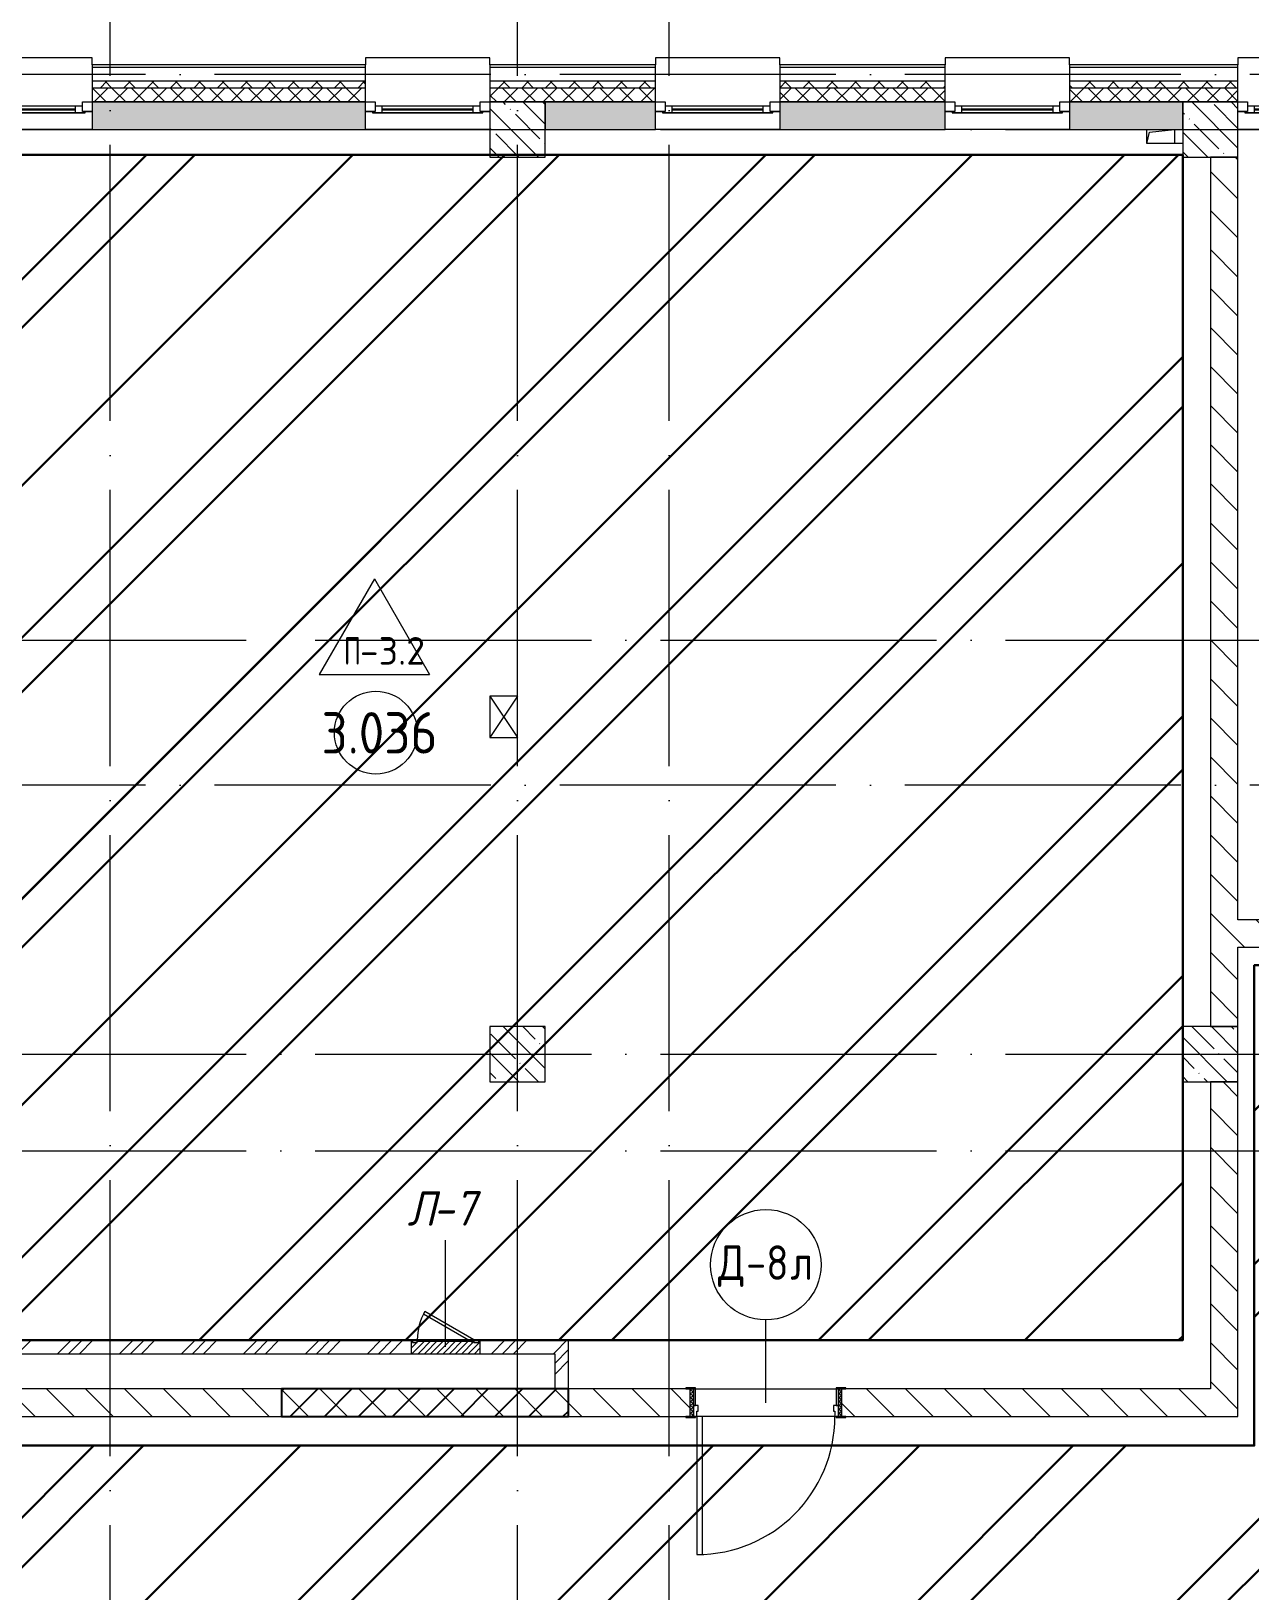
# Model space of a CAD drawing. Header units: millimetres. Extents: x -68946 to 690821, y -552984 to 293768.
# Drawn here: x 148681 to 157509, y -210768 to -199468 of the extents above; entities that cross this region are included whole.
import ezdxf

# ---------------------------------------------------------------- set-up
doc = ezdxf.new("R2010")
doc.units = ezdxf.units.MM
doc.linetypes.add('ADSK_Линия сетки', pattern=[2500, 2000, -250, 0, -250])
for name, color, linetype, lineweight in [('0) блоки', 250, 'Continuous', 25), ('1.2) Стяжка 6 вып.', 30, 'Continuous', 30), ('1.3) Звуко-изол           6 вып.', 90, 'Continuous', 30), ('1.4) Стяжка 6 вып.', 30, 'Continuous', 30), ('A-AREA-____-IDEN', 250, 'Continuous', 9), ('A-DETL-GENF-OTLN', 250, 'Continuous', 5), ('A-DOOR-____-IDEN', 250, 'Continuous', 9), ('A-DOOR-____-MCUT', 250, 'Continuous', 5), ('A-DOOR-____-OTLN', 250, 'Continuous', 5), ('A-DOOR-FRAM-MCUT', 250, 'Continuous', 5), ('A-DOOR-FRAM-OTLN', 250, 'Continuous', 5), ('A-FLOR-____-IDEN', 250, 'Continuous', 9), ('A-FLOR-____-OTLN', 250, 'Continuous', 9), ('A-GENM-____-MCUT', 250, 'Continuous', 25), ('A-GENM-____-OTLN', 250, 'Continuous', 9), ('A-GLAZ-____-MCUT', 250, 'Continuous', 9), ('A-GLAZ-____-OTLN', 250, 'Continuous', 5), ('A-WALL-____-MCUT', 250, 'Continuous', 13), ('A-WALL-____-PATT', 250, 'Continuous', 13), ('A-WALL-FNSH-MCUT', 250, 'Continuous', 13), ('I-WALL-____-OTLN', 250, 'Continuous', 9), ('S-COLS-____-MCUT', 250, 'Continuous', 25), ('S-COLS-____-OTLN', 250, 'Continuous', 9), ('S-GRID-____-OTLN', 250, 'Continuous', 9)]:
    doc.layers.add(name, color=color, linetype=linetype, lineweight=lineweight)
doc.styles.add('GOST Common_1', font='', dxfattribs={"width": 0.9, "height": 250})
doc.styles.add('ISOCPEUR_1', font='isocpeur.ttf', dxfattribs={"width": 0.9, "height": 250})
doc.styles.add('ISOCPEUR_2', font='isocpeur.ttf', dxfattribs={"height": 160})
doc.styles.add('ISOCPEUR_I', font='isocpeui.ttf', dxfattribs={"width": 0.9, "height": 12.5})
doc.styles.get('GOST Common_1').set_extended_font_data('GOST Common')
pattern_1 = [(135, (28052.9, -258555.93), (-141.42136, -141.42136), [])]
pattern_2 = [(45, (28052.9, -258555.93), (-224.5064, 224.5064), []), (45, (28132.28, -258555.93), (0, 449.0128), []), (45, (27973.53, -258555.93), (0, 449.0128), [])]
pattern_3 = [(135, (28052.9, -258555.93), (-142.5612, -142.5612), []), (135, (28195.47, -258555.93), (-142.5612, -142.5612), [252.016, -50.403, 3.353, -47.05])]

# ---------------------------------------------------------------- blocks, each defined once
blk = doc.blocks.new('Дверь_СКБ_1Ст_Внутренняя - Д-8л_1100x2100h_Комната инструктора-41874344-АР1_Маркировочный план 3 этажа секция 2_3')
at = {"layer": 'A-DOOR-____-OTLN'}
h = blk.add_hatch(dxfattribs=at)
h.set_pattern_fill('FP_9', color=256, style=0, pattern_type=2)
h.set_pattern_definition([(135, (1751.41, 164.685), (-14.14214, -14.14214), []), (225, (1751.41, 164.685), (14.14214, -14.14214), [])])
h.paths.add_polyline_path([(562.5, 100), (537.5, 100), (537.5, -100), (562.5, -100)])
at = {"layer": 'A-DOOR-FRAM-OTLN'}
h = blk.add_hatch(dxfattribs=at)
h.set_pattern_fill('FP_10', color=256, style=0, pattern_type=2)
h.set_pattern_definition([(45, (-371.384, 164.685), (-14.1421, 14.1421), []), (135, (-371.384, 164.685), (-14.1421, -14.1421), [])])
h.paths.add_polyline_path([(-537.5, 100), (-537.5, -100), (-512.5, -100), (-512.5, 100)])
at = {"layer": 'A-DOOR-____-MCUT'}
for p, q in [((512.5, 1100), (472.5, 1100)), ((472.5, 1100), (472.5, 100)), ((512.5, 100), (512.5, 1100)), ((472.5, 100), (512.5, 100))]:
    blk.add_line(p, q, dxfattribs=at)
at = {"layer": 'A-DOOR-____-OTLN'}
blk.add_arc((512.5, 100), 1000, 90, 180, dxfattribs=at)
at = {"layer": 'A-DOOR-FRAM-MCUT'}
for p, q in [((-497.5, 108), (-567.5, 108)), ((-567.5, 108), (-567.5, 100)), ((-567.5, 100), (-497.5, 100)), ((-512.5, 100), (-537.5, 100)), ((-537.5, 100), (-537.5, -100)), ((-487.5, 100), (-512.5, 100)), ((-512.5, 100), (-512.5, 20)), ((-512.5, -100), (-512.5, 100)), ((-497.5, 100), (-512.5, 100)), ((-512.5, 100), (-512.5, 99)), ((-512.5, 99), (-497.5, 99)), ((-512.5, 20), (-477.5, 20)), ((-497.5, 20), (-512.5, 20)), ((-512.5, 20), (-512.5, -100)), ((-497.5, 100), (-497.5, 108)), ((-497.5, 99), (-497.5, 100)), ((-497.5, -100), (-497.5, 20)), ((-487.5, 60), (-487.5, 100)), ((-477.5, 60), (-487.5, 60)), ((-477.5, 20), (-477.5, 60)), ((512.5, 60), (502.5, 60)), ((502.5, 60), (502.5, 20)), ((502.5, 20), (537.5, 20)), ((512.5, 100), (512.5, 60)), ((537.5, 100), (512.5, 100)), ((592.5, 108), (522.5, 108)), ((522.5, 108), (522.5, 100)), ((537.5, 100), (522.5, 100)), ((522.5, 100), (522.5, 99)), ((522.5, 100), (592.5, 100)), ((522.5, 99), (537.5, 99)), ((537.5, 20), (522.5, 20)), ((522.5, 20), (522.5, -100)), ((537.5, 20), (537.5, 100)), ((562.5, 100), (537.5, 100)), ((537.5, 100), (537.5, -100)), ((537.5, 99), (537.5, 100)), ((537.5, -100), (537.5, 20)), ((562.5, -100), (562.5, 100)), ((592.5, 100), (592.5, 108)), ((-497.5, -100), (-567.5, -100)), ((-567.5, -100), (-567.5, -108)), ((-567.5, -108), (-497.5, -108)), ((-537.5, -100), (-512.5, -100)), ((-512.5, -100), (-497.5, -100)), ((-497.5, -108), (-497.5, -100)), ((522.5, -100), (537.5, -100)), ((592.5, -100), (522.5, -100)), ((522.5, -100), (522.5, -108)), ((522.5, -108), (592.5, -108)), ((537.5, -100), (562.5, -100)), ((592.5, -108), (592.5, -100))]:
    blk.add_line(p, q, dxfattribs=at)
blk = doc.blocks.new('Окно_СКБ_1Ст1 - 120_Окно_СКБ_1Ст_900_ОК6Л-29019250-АР1_Маркировочный план 3 этажа секция 2_3')
at = {"layer": 'A-GLAZ-____-MCUT'}
for p, q in [((-450, -195), (-450, -125)), ((-450, -125), (-380, -125)), ((-380, -195), (-450, -195)), ((-380, -195), (-400, -195)), ((-400, -195), (-400, -205)), ((-400, -205), (400, -205)), ((400, -205), (-400, -205)), ((-380, -125), (-380, -195)), ((380, -155), (-380, -155)), ((-380, -155), (-380, -195)), ((-330, -205), (-330, -155)), ((330, -205), (330, -155)), ((380, -195), (380, -125)), ((380, -125), (450, -125)), ((380, -195), (380, -155)), ((450, -195), (380, -195)), ((400, -195), (380, -195)), ((400, -205), (400, -195)), ((450, -125), (450, -195))]:
    blk.add_line(p, q, dxfattribs=at)
at = {"layer": 'A-GLAZ-____-MCUT', "lineweight": 5}
for p, q in [((-330, -175), (330, -175)), ((330, -185), (-330, -185))]:
    blk.add_line(p, q, dxfattribs=at)
at = {"layer": 'A-GLAZ-____-OTLN'}
for p, q in [((-450, -195), (-400, -195)), ((400, -195), (450, -195))]:
    blk.add_line(p, q, dxfattribs=at)
blk = doc.blocks.new('Окно_СКБ_1Ст1 - 120_Окно_СКБ_1Ст_900_ОК6Л-V59-АР1_Маркировочный план 3 этажа секция 2_3')
at = {"layer": 'A-GLAZ-____-MCUT'}
for p, q in [((-450, -195), (-450, -125)), ((-450, -125), (-380, -125)), ((-380, -195), (-450, -195)), ((-380, -195), (-400, -195)), ((-400, -195), (-400, -205)), ((-400, -205), (400, -205)), ((400, -205), (-400, -205)), ((-380, -125), (-380, -195)), ((380, -155), (-380, -155)), ((-380, -155), (-380, -195)), ((-330, -205), (-330, -155)), ((330, -205), (330, -155)), ((380, -195), (380, -125)), ((380, -125), (450, -125)), ((380, -195), (380, -155)), ((450, -195), (380, -195)), ((400, -195), (380, -195)), ((400, -205), (400, -195)), ((450, -125), (450, -195))]:
    blk.add_line(p, q, dxfattribs=at)
at = {"layer": 'A-GLAZ-____-MCUT', "lineweight": 5}
for p, q in [((-330, -175), (330, -175)), ((330, -185), (-330, -185))]:
    blk.add_line(p, q, dxfattribs=at)
at = {"layer": 'A-GLAZ-____-OTLN'}
for p, q in [((-450, -195), (-400, -195)), ((400, -195), (450, -195))]:
    blk.add_line(p, q, dxfattribs=at)
blk = doc.blocks.new('WNW_Отлив1 - Отлив_металлический 2-V62-АР1_Маркировочный план 3 этажа секция 2_3')
at = {"layer": 'A-GLAZ-____-OTLN'}
for p, q in [((450, 320), (-450, 320)), ((-450, 320), (-450, 270)), ((450, 270), (450, 320))]:
    blk.add_line(p, q, dxfattribs=at)
blk = doc.blocks.new('WNW_Отлив1 - Отлив_металлический 2-V63-АР1_Маркировочный план 3 этажа секция 2_3')
at = {"layer": 'A-GLAZ-____-OTLN'}
for p, q in [((450, 320), (-450, 320)), ((-450, 320), (-450, 270)), ((450, 270), (450, 320))]:
    blk.add_line(p, q, dxfattribs=at)
blk = doc.blocks.new('WNW_Отлив1 - Отлив_металлический 2-V64-АР1_Маркировочный план 3 этажа секция 2_3')
at = {"layer": 'A-GLAZ-____-OTLN'}
for p, q in [((450, 320), (-450, 320)), ((-450, 320), (-450, 270)), ((450, 270), (450, 320))]:
    blk.add_line(p, q, dxfattribs=at)
blk = doc.blocks.new('_Wn_-As_OpeningMEP_floor__Rectangular - _Wn_-As_OpeningMEP_floor__Rectangular-35307840-АР1_Маркировочный план 3 этажа секция 2_3')
at = {"layer": 'A-DETL-GENF-OTLN', "lineweight": 5}
for p, q in [((-100, 0), (-82, 82)), ((-82, 82), (100, 100))]:
    blk.add_line(p, q, dxfattribs=at)
blk = doc.blocks.new('_Wn_-As_OpeningMEP_wall__Rectangular - _Wn_-As_OpeningMEP_wall__Rectangular-40864232-АР1_Маркировочный план 3 этажа секция 2_3')
at = {"layer": 'A-DETL-GENF-OTLN', "lineweight": 5}
for p, q in [((150, -100), (-150, 100)), ((150, 100), (-150, -100)), ((-150, 100), (-150, -100)), ((150, 100), (-150, 100)), ((-150, 100), (-150, -100)), ((150, -100), (150, 100)), ((150, -100), (150, 100)), ((-150, -100), (150, -100))]:
    blk.add_line(p, q, dxfattribs=at)
blk = doc.blocks.new('АР_Люк - ЛРС_ВК_500х400_наружный_NCS S 1000-N-42736189-АР1_Маркировочный план 3 этажа секция 2_3')
at = {"layer": 'A-DOOR-____-OTLN'}
h = blk.add_hatch(dxfattribs=at)
h.set_pattern_fill('FP_144', color=256, style=0, pattern_type=2)
h.set_pattern_definition([(45, (125, 0), (-22.6274, 22.6274), [])])
h.paths.add_polyline_path([(375, -50), (375, 50), (365, 50), (365, 30), (330, 30), (330, 50), (320, 33), (290, 50), (-125, 50), (-125, -50), (330, -50)])
h.paths.add_polyline_path([(-80, 30), (-115, 30), (-115, 40), (-80, 40)])
h.paths.add_polyline_path([(-90, 43), (-115, 43), (-115, 48)])
h.paths.add_polyline_path([(-80, 41), (-90, 43), (-80, 43)])
at = {"layer": 'A-DETL-GENF-OTLN', "lineweight": 5}
for p, q in [((375, 50), (-125, 50)), ((-125, 50), (-125, -50)), ((375, -50), (375, 50)), ((-125, -50), (375, -50))]:
    blk.add_line(p, q, dxfattribs=at)
at = {"layer": 'A-DOOR-____-MCUT', "lineweight": 5}
for p, q in [((-25, 255), (-35, 238)), ((-35, 238), (320, 33)), ((330, 50), (-25, 255)), ((-80, 50), (-115, 50)), ((-115, 50), (-115, 30)), ((-115, 30), (-80, 30)), ((-80, 30), (-80, 50)), ((320, 33), (330, 50)), ((365, 50), (330, 50)), ((330, 50), (330, 30)), ((330, 30), (365, 30)), ((365, 30), (365, 50))]:
    blk.add_line(p, q, dxfattribs=at)
blk.add_arc((330, 50), 410, 150, 180, dxfattribs=at)
at = {"layer": 'A-DOOR-____-OTLN'}
blk.add_line((330, 50), (-25, 255), dxfattribs=at)
blk = doc.blocks.new('ASML_АР_Отделка Люка - ВО Отделка люков_Грунтовка 0_Шпатлевка 0_Окраска 0_0-42722003-АР1_Маркировочный план 3 этажа секция 2_3')
at = {"layer": 'A-GENM-____-MCUT', "lineweight": 5}
for p, q in [((-240, 3), (-250, 3)), ((-250, 3), (-250, 0)), ((177, 3), (-205, 3)), ((205, 3), (201, 3)), ((250, 3), (240, 3)), ((250, 0), (250, 3)), ((-250, 0), (-240, 0)), ((-205, 0), (182, 0)), ((199, 0), (205, 0)), ((240, 0), (250, 0))]:
    blk.add_line(p, q, dxfattribs=at)
blk = doc.blocks.new('AAR_СКБ_Марка_Помещения_мал - Номер-28977439-АР1_Маркировочный план 3 этажа секция 2_3')
at = {"layer": 'A-AREA-____-IDEN'}
blk.add_circle((-0.03, 0), 3, dxfattribs=at)
blk = doc.blocks.new('AAR_СКБ_Марка_Перекрытия - Марка пола-17325028-АР1_Маркировочный план 3 этажа секция 2_3')
at = {"layer": 'A-FLOR-____-IDEN'}
for p, q in [((0, 6.93), (-4, 0)), ((0, 6.93), (4, 0)), ((-4, 0), (4, 0))]:
    blk.add_line(p, q, dxfattribs=at)
blk = doc.blocks.new('ADSK_Марка_Дверь - Типоразмер_ADSK_Марка-30565456-АР1_Маркировочный план 3 этажа секция 2_3')
at = {"layer": 'A-DOOR-____-IDEN'}
blk.add_circle((0, 0), 4, dxfattribs=at)

msp = doc.modelspace()

# ---------------------------------------------------------------- hatches: boundary and pattern name
at = {"layer": '0) блоки'}
h = msp.add_hatch(dxfattribs=at)
h.set_pattern_fill('ANSI31', color=256, scale=55)
h.paths.add_polyline_path([(164551.4057, -208660.928), (164752.8838, -208660.928), (164752.8838, -213230.9602), (164551.4057, -213230.9602)])
h.paths.add_polyline_path([(160552.9067, -209505.928), (164552.9057, -209505.928), (164552.9057, -209305.928), (160552.9067, -209305.928)])
h.paths.add_polyline_path([(152572.9052, -209305.928), (150494.4904, -209305.928), (150494.4904, -209505.928), (152572.9052, -209505.928)])
h.paths.add_polyline_path([(142352.8845, -203010.6466), (145652.8838, -203010.6466), (145652.8838, -203210.6466), (142352.8845, -203210.6466)])
h.paths.add_polyline_path([(145652.8838, -205450.9286), (142352.8845, -205450.9286), (142352.8845, -205249.6036), (145652.8838, -205249.6036)])
h.paths.add_polyline_path([(145652.8838, -206680.9292), (145852.9057, -206680.9292), (145852.9057, -200380.9292), (145652.8838, -200380.9292)])
h.paths.add_polyline_path([(145852.9057, -209505.928), (145652.8838, -209505.928), (145652.8838, -207080.9292), (145852.9057, -207080.9292)])
h.paths.add_polyline_path([(142152.8845, -203010.6466), (142352.8845, -203010.6466), (142352.8845, -205450.9286), (142152.8845, -205450.9286)])
at = {"layer": '1.2) Стяжка 6 вып.', "lineweight": 30}
h = msp.add_hatch(dxfattribs=at)
h.set_pattern_fill('ANSI31', color=256, scale=333)
h.paths.add_polyline_path([(157022.8838, -200363.5294), (146062.9056, -200363.5294), (146062.9056, -208953.428), (157022.8838, -208953.428)])
h = msp.add_hatch(dxfattribs=at)
h.set_pattern_fill('ANSI31', color=256, scale=333)
h.paths.add_polyline_path([(160399.3995, -209715.6318), (160399.3995, -206236.2352), (157541.3288, -206236.2352), (157541.3288, -209715.6318), (146636.9124, -209715.6318), (146636.9124, -209654.7506), (137299.4799, -209654.7506), (137299.4799, -221743.9286), (146636.9124, -221743.9286), (146636.9124, -213063.0808), (164378.786, -213063.0808), (164378.786, -209715.6318)])
at = {"layer": '1.3) Звуко-изол           6 вып.', "lineweight": 30}
h = msp.add_hatch(dxfattribs=at)
h.set_pattern_fill('ANSI31', color=256, scale=500)
h.paths.add_polyline_path([(157022.8838, -200363.5294), (146062.9056, -200363.5294), (146062.9056, -208953.428), (157022.8838, -208953.428)])
h = msp.add_hatch(dxfattribs=at)
h.set_pattern_fill('ANSI31', color=256, scale=500)
h.paths.add_polyline_path([(160399.3995, -209715.6318), (160399.3995, -206236.2352), (157541.3288, -206236.2352), (157541.3288, -209715.6318), (146636.9124, -209715.6318), (146636.9124, -209654.7506), (137299.4799, -209654.7506), (137299.4799, -221743.9286), (146636.9124, -221743.9286), (146636.9124, -213063.0808), (164378.786, -213063.0808), (164378.786, -209715.6318)])
at = {"layer": '1.4) Стяжка 6 вып.', "lineweight": 30}
h = msp.add_hatch(dxfattribs=at)
h.set_pattern_fill('ANSI32', color=256, scale=333)
h.paths.add_polyline_path([(157022.8838, -200363.5294), (146062.9056, -200363.5294), (146062.9056, -208953.428), (157022.8838, -208953.428)])
h = msp.add_hatch(dxfattribs=at)
h.set_pattern_fill('ANSI32', color=256, scale=333)
h.paths.add_polyline_path([(160399.3995, -209715.6318), (160399.3995, -206236.2352), (157541.3288, -206236.2352), (157541.3288, -209715.6318), (146636.9124, -209715.6318), (146636.9124, -209654.7506), (137299.4799, -209654.7506), (137299.4799, -221743.9286), (146636.9124, -221743.9286), (146636.9124, -213063.0808), (164378.786, -213063.0808), (164378.786, -209715.6318)])
at = {"layer": 'A-WALL-____-PATT', "lineweight": 15}
h = msp.add_hatch(dxfattribs=at)
h.set_pattern_fill('FP_48', color=256, style=0, pattern_type=2)
h.set_pattern_definition([(135, (28052.9, -258555.93), (-84.85281, -84.85281), []), (225, (28052.9, -258555.93), (84.85281, -84.85281), [])])
h.paths.add_polyline_path([(164402.8838, -199880.9286), (164402.8838, -199830.9286), (162532.9057, -199830.9286), (162532.9057, -199880.9286), (164395.7409, -199880.9286)])
h.paths.add_polyline_path([(161232.8838, -199880.9286), (161632.9057, -199880.9286), (161632.8838, -199830.9295), (160432.9057, -199830.9286), (160432.9057, -199880.9286), (160673.4748, -199880.9286)])
h.paths.add_polyline_path([(159532.9057, -199880.9286), (159532.9057, -199830.9286), (158322.8838, -199830.9286), (158322.8838, -199880.9286)])
h.paths.add_polyline_path([(154102.9052, -199880.9286), (155302.9057, -199880.9286), (155302.9057, -199830.9286), (154102.9052, -199830.9286)])
h.paths.add_polyline_path([(156422.8856, -199880.9286), (157422.8838, -199880.9286), (157422.8838, -199830.9286), (156202.9057, -199830.9286), (156202.9057, -199880.9286)])
h.paths.add_polyline_path([(152402.8838, -199880.9286), (153202.9052, -199880.9286), (153202.9052, -199830.9286), (152002.9052, -199830.9286), (152002.9159, -199880.9281)])
h.paths.add_polyline_path([(151102.9052, -199880.9286), (151102.9052, -199830.9286), (149122.9057, -199830.9286), (149122.9057, -199880.9286), (149860.6508, -199880.9286)])
h.paths.add_polyline_path([(148222.9057, -199880.9286), (148222.9057, -199830.9286), (147222.9063, -199830.9286), (147222.9063, -199880.9286)])
h.paths.add_polyline_path([(146322.9063, -199880.9286), (146322.9063, -199830.9286), (141893.8838, -199830.9286), (141893.8838, -199880.9286), (145652.8838, -199880.9286)])
h = msp.add_hatch(dxfattribs=at)
h.set_pattern_fill('FP_49', color=256, style=0, pattern_type=2)
h.set_pattern_definition([(45, (28052.91, -258555.93), (-70.71068, 70.71068), []), (135, (28052.91, -258555.93), (-70.71068, -70.71068), [])])
h.paths.add_polyline_path([(142302.9057, -199980.928), (146322.9063, -199980.928), (146322.9063, -199880.9286), (141893.8838, -199880.9286), (141893.8838, -199980.928), (142302.8838, -199980.928)])
h.paths.add_polyline_path([(149860.6508, -199980.928), (151102.9052, -199980.928), (151102.9052, -199880.9286), (149122.9057, -199880.9286), (149122.9057, -199980.928)])
h.paths.add_polyline_path([(164402.8838, -199980.928), (164452.8838, -199980.928), (164452.8838, -199880.9286), (162532.9057, -199880.9286), (162532.9057, -199980.928), (164390.383, -199980.928)])
h.paths.add_polyline_path([(152402.8885, -199980.928), (153202.9052, -199980.928), (153202.9052, -199880.9286), (152002.9052, -199880.9286), (152002.9052, -199980.928), (152402.8838, -199980.928)])
h.paths.add_polyline_path([(161632.8861, -199980.928), (161632.9057, -199980.9182), (161632.8728, -199880.9286), (160432.9057, -199880.9286), (160432.9057, -199980.928), (161632.8838, -199980.928)])
h.paths.add_polyline_path([(158322.8838, -199980.928), (159532.9057, -199980.928), (159532.9057, -199880.9286), (158322.8838, -199880.9286)])
h.paths.add_polyline_path([(157022.879, -199980.928), (157422.8838, -199980.928), (157422.8838, -199880.9286), (156202.9057, -199880.9286), (156202.9057, -199980.928), (156622.8838, -199980.928)])
h.paths.add_polyline_path([(148222.9057, -199980.928), (148222.9057, -199880.9286), (147222.9063, -199880.9286), (147222.9063, -199980.928)])
h.paths.add_polyline_path([(155267.0628, -199980.928), (155302.9057, -199980.928), (155302.9057, -199880.9286), (154102.9052, -199880.9286), (154102.9052, -199980.928)])
h = msp.add_hatch(dxfattribs=at)
h.set_pattern_fill('FP_124', color=256, style=0, pattern_type=2)
h.set_pattern_definition([(50, (28052.9, -258555.93), (364.3679, -31.8783), [38.1, -419.1]), (355, (28052.9, -258555.93), (-70.48585, 382.1133), [30.48, -335.28]), (100.451, (28083.27, -258558.6), (293.885, 350.2334), [32.38, -356.18]), (46.184, (28052.9, -258454.33), (542.1585, -84.0858), [57.15, -628.65]), (96.636, (28098.1, -258461.34), (474.8049, 494.8554), [48.57, -534.27]), (351.184, (28052.9, -258454.33), (474.8102, 494.85), [45.72, -502.92]), (21, (28103.7, -258479.73), (303.22847, -204.53046), [38.1, -419.1]), (326, (28103.7, -258479.73), (123.6039, 368.376), [30.48, -335.28]), (71.451, (28128.97, -258496.77), (426.8341, 163.8427), [32.38, -356.18]), (37.5, (28052.9, -258555.93), (6.17665, 169.11015), [16.764, -314.452, 16.764, -323.596, -336.55]), (37.5, (28052.9, -258555.93), (6.17665, 169.11015), [-671.576, 16.764, -319.786]), (7.5, (28052.9, -258555.93), (133.63888, 200.3615), [16.764, -177.292, 16.764, -306.832, -128.27]), (7.5, (28052.9, -258555.93), (133.63888, 200.3615), [-517.652, 16.764, -111.506]), (327.5, (27939.62, -258555.93), (271.18182, -11.45836), [16.764, -110.236, 16.764, -379.476, -525.78]), (327.5, (27939.62, -258555.93), (271.18182, -11.45836), [-523.24, 16.764, -509.016]), (317.5, (27888.82, -258555.93), (296.2585, 50.85285), [16.764, -148.336, 16.764, -246.38, -373.38]), (317.5, (27888.82, -258555.93), (296.2585, 50.85285), [-428.244, 16.764, -356.616])])
h.paths.add_polyline_path([(145408.9659, -200180.9286), (145652.8838, -200180.3002), (145652.8838, -199980.9286), (142302.8838, -199981.3698), (142302.8838, -200180.9286), (145392.8838, -200180.9286)])
h.paths.add_polyline_path([(159321.8718, -200180.9286), (159532.9057, -200180.9286), (159532.9057, -199980.9286), (158322.8838, -199981.3698), (158322.8838, -200180.9286), (158987.8838, -200180.9286)])
h.paths.add_polyline_path([(160432.9057, -200180.9286), (161232.8838, -200180.9273), (161232.8838, -199980.9286), (160432.9057, -199981.3698), (160432.9057, -200138.9359)])
h.paths.add_polyline_path([(146052.8838, -200180.9286), (146322.9063, -200180.9286), (146322.9063, -199980.9292), (146052.8838, -199981.3698), (146052.8838, -200176.111)])
h.paths.add_polyline_path([(147222.9063, -200180.9286), (148222.9057, -200180.9286), (148222.9057, -199980.9286), (147222.9063, -199981.3698), (147222.9063, -200163.8574)])
h.paths.add_polyline_path([(149122.9057, -200180.9286), (151102.9052, -200180.9286), (151102.9052, -199980.9286), (149122.9057, -199981.3698), (149122.9057, -200143.9588)])
h.paths.add_polyline_path([(141902.8838, -200180.9286), (141902.8838, -199980.9286), (141852.9057, -199981.3698), (141852.9057, -200180.9286)])
h.paths.add_polyline_path([(152402.8838, -200180.9286), (153202.9052, -200180.9286), (153202.9052, -199980.9286), (152402.8838, -199981.3698), (152402.8838, -200109.6076)])
h.paths.add_polyline_path([(154102.9052, -200180.9286), (155302.9057, -200180.9286), (155302.9057, -199980.9286), (154102.9052, -199981.3698), (154102.9052, -200091.8034)])
h.paths.add_polyline_path([(156202.9057, -200180.9286), (157022.8838, -200180.9286), (157022.8838, -199980.9286), (156202.9057, -199981.3698), (156202.9057, -200069.8101)])
h.paths.add_polyline_path([(162920.4834, -200180.9286), (164551.9057, -200180.1879), (164551.9057, -199980.9286), (162532.9057, -199981.3698), (162532.9057, -200180.9286)])
h.paths.add_polyline_path([(141452.9057, -200180.9286), (141452.9057, -199980.9286), (137152.9516, -199981.3698), (137152.9516, -200180.9286), (140399.4299, -200180.9286)])
h = msp.add_hatch(dxfattribs=at)
h.set_pattern_fill('FP_1', color=256, style=0, pattern_type=2)
h.set_pattern_definition(pattern_1)
h.paths.add_polyline_path([(157222.885, -206680.9292), (157422.8838, -206680.9292), (157422.885, -200380.9292), (157222.885, -200380.9292), (157222.885, -206235.8078)])
h = msp.add_hatch(dxfattribs=at)
h.set_pattern_fill('FP_1', color=256, style=0, pattern_type=2)
h.set_pattern_definition(pattern_1)
h.paths.add_polyline_path([(160752.8838, -206105.926), (164551.9057, -206105.926), (164551.9057, -205905.926), (159412.9057, -205905.926), (159412.9057, -206105.926), (160716.5295, -206105.926)])
h.paths.add_polyline_path([(157422.885, -206105.926), (158312.9057, -206105.926), (158312.9057, -205905.926), (157422.885, -205905.926), (157422.885, -206005.9289)])
h = msp.add_hatch(dxfattribs=at)
h.set_pattern_fill('FP_1', color=256, style=0, pattern_type=2)
h.set_pattern_definition(pattern_1)
h.paths.add_polyline_path([(157222.885, -209305.928), (157422.885, -209305.928), (157422.885, -207080.9292), (157222.885, -207080.9292), (157222.885, -209105.928)])
h = msp.add_hatch(dxfattribs=at)
h.set_pattern_fill('FP_11', color=256, style=0, pattern_type=2)
h.set_pattern_definition(pattern_2)
h.paths.add_polyline_path([(152472.9052, -209050.428), (152472.9052, -208950.428), (151932.9052, -208950.428), (151932.9052, -209050.428), (152402.8838, -209050.428)])
h.paths.add_polyline_path([(146052.9056, -209050.428), (146052.8838, -208950.428), (145852.9056, -208950.428), (145852.9056, -209050.428), (146052.8838, -209050.428)])
h.paths.add_polyline_path([(149331.3245, -209050.428), (151432.9052, -209050.428), (151432.9052, -208950.428), (146352.9056, -208950.428), (146352.9056, -209050.428), (147157.4448, -209050.428)])
h = msp.add_hatch(dxfattribs=at)
h.set_pattern_fill('FP_11', color=256, style=0, pattern_type=2)
h.set_pattern_definition(pattern_2)
h.paths.add_polyline_path([(152563.8568, -209305.928), (152572.9052, -209305.928), (152572.9052, -208950.428), (152472.9052, -208950.428), (152472.9052, -209305.928), (152558.9052, -209305.928)])
h = msp.add_hatch(dxfattribs=at)
h.set_pattern_fill('FP_1', color=256, style=0, pattern_type=2)
h.set_pattern_definition(pattern_1)
h.paths.add_polyline_path([(157422.885, -209505.928), (157422.885, -209305.928), (154552.9055, -209305.928), (154552.9055, -209505.928), (157115.2016, -209505.928)])
h.paths.add_polyline_path([(153452.9055, -209505.928), (153452.9055, -209305.928), (143692.9056, -209305.928), (143692.9056, -209505.928), (153422.9055, -209505.928)])
h.paths.add_polyline_path([(142302.8838, -209505.928), (143192.9056, -209505.928), (143192.9056, -209305.9281), (139002.9516, -209305.928), (139002.9516, -209505.928), (141902.8838, -209505.928)])
h.paths.add_polyline_path([(137502.9516, -209505.928), (137502.9516, -209305.928), (137152.9516, -209305.9286), (137152.9516, -209505.928), (137472.9516, -209505.928)])
at = {"layer": 'S-COLS-____-OTLN', "lineweight": 5}
h = msp.add_hatch(dxfattribs=at)
h.set_pattern_fill('FP_19', color=256, style=0, pattern_type=2)
h.set_pattern_definition(pattern_3)
h.paths.add_polyline_path([(152402.8838, -200380.9292), (152402.8791, -199980.9292), (152002.8838, -199981.3698), (152002.8838, -200380.9292)])
h = msp.add_hatch(dxfattribs=at)
h.set_pattern_fill('FP_19', color=256, style=0, pattern_type=2)
h.set_pattern_definition(pattern_3)
h.paths.add_polyline_path([(157422.8838, -200380.9292), (157422.8838, -199980.9292), (157022.8838, -199981.3698), (157022.8838, -200380.9292), (157294.4673, -200380.9292)])
h = msp.add_hatch(dxfattribs=at)
h.set_pattern_fill('FP_19', color=256, style=0, pattern_type=2)
h.set_pattern_definition(pattern_3)
h.paths.add_polyline_path([(152402.8838, -207080.9292), (152402.8838, -206680.9292), (152002.8838, -206680.9292), (152002.8838, -207080.9292)])
h = msp.add_hatch(dxfattribs=at)
h.set_pattern_fill('FP_19', color=256, style=0, pattern_type=2)
h.set_pattern_definition(pattern_3)
h.paths.add_polyline_path([(157222.885, -207080.9292), (157422.8838, -207080.9292), (157422.8838, -206680.9292), (157022.8838, -206680.9292), (157022.8838, -207080.9292), (157119.6596, -207080.9292)])

# ---------------------------------------------------------------- linework, layer by layer
at = {"layer": '0) блоки'}
msp.add_lwpolyline([(152572.9052, -209305.928), (150494.4904, -209305.928), (150494.4904, -209505.928), (152572.9052, -209505.928)], close=True, dxfattribs=at)
at = {"layer": '1.2) Стяжка 6 вып.', "lineweight": 30}
for points in [[(157022.8838, -200363.5294), (146062.9056, -200363.5294), (146062.9056, -208953.428), (157022.8838, -208953.428)], [(146636.9124, -209715.6318), (146636.9124, -209654.7506), (137299.4799, -209654.7506), (137299.4799, -221743.9286), (146636.9124, -221743.9286), (146636.9124, -213063.0808), (164378.786, -213063.0808), (164378.786, -209715.6318), (160399.3995, -209715.6318), (160399.3995, -206236.2352), (157541.3288, -206236.2352), (157541.3288, -209715.6318)]]:
    msp.add_lwpolyline(points, close=True, dxfattribs=at)
at = {"layer": 'A-DOOR-____-IDEN'}
for p, q in [((151682.9052, -209000.428), (151682.9052, -208228.9537)), ((154002.9055, -209405.928), (154002.9055, -208805.928))]:
    msp.add_line(p, q, dxfattribs=at)
at = {"layer": 'A-FLOR-____-OTLN', "lineweight": 5}
for p, q in [((156762.8838, -200280.9286), (156762.8838, -200180.9286)), ((156962.8838, -200180.9286), (156962.8838, -200280.9286)), ((157022.8838, -200280.9286), (156762.8838, -200280.9286))]:
    msp.add_line(p, q, dxfattribs=at)
at = {"layer": 'A-WALL-____-MCUT', "color": 10, "lineweight": 15}
for p, q in [((149122.9057, -199730.9286), (149122.9057, -199830.9286)), ((151102.9052, -199830.9286), (151102.9052, -199730.9286)), ((152002.9052, -199730.9286), (152002.9052, -199830.9286)), ((153202.9052, -199830.9286), (153202.9052, -199730.9286)), ((154102.9052, -199730.9286), (154102.9052, -199830.9286)), ((155302.9057, -199830.9286), (155302.9057, -199730.9286)), ((156202.9057, -199730.9286), (156202.9057, -199830.9286)), ((157422.8838, -199830.9286), (157422.8838, -199730.9286)), ((149122.9057, -199880.9286), (149122.9057, -199980.9286)), ((151102.9052, -199980.9286), (151102.9052, -199880.9286)), ((152002.9052, -199880.9286), (152002.9052, -199980.9286)), ((153202.9052, -199980.9286), (153202.9052, -199880.9286)), ((154102.9052, -199880.9286), (154102.9052, -199980.9286)), ((155302.9057, -199980.9286), (155302.9057, -199880.9286)), ((156202.9057, -199880.9286), (156202.9057, -199980.9286)), ((157422.8838, -199980.9286), (157422.8838, -199880.9286)), ((152002.9052, -199980.9286), (152402.8838, -199980.9286)), ((157022.8838, -199980.9286), (157422.8838, -199980.9286))]:
    msp.add_line(p, q, dxfattribs=at)
at = {"layer": 'A-WALL-____-MCUT', "lineweight": 15}
for p, q in [((151102.9052, -199730.9286), (149122.9057, -199730.9286)), ((153202.9052, -199730.9286), (152002.9052, -199730.9286)), ((155302.9057, -199730.9286), (154102.9052, -199730.9286)), ((157422.8838, -199730.9286), (156202.9057, -199730.9286)), ((152402.8838, -199980.9286), (152402.8838, -200180.9286)), ((157022.8838, -200180.9286), (157022.8838, -199980.9286)), ((157422.885, -207080.9292), (157222.885, -207080.9292))]:
    msp.add_line(p, q, dxfattribs=at)
at = {"layer": 'A-WALL-____-MCUT', "color": 7, "lineweight": 15}
for p, q in [((149122.9057, -199830.9286), (149122.9057, -199880.9286)), ((151102.9052, -199830.9286), (149122.9057, -199830.9286)), ((151102.9052, -199880.9286), (149122.9057, -199880.9286)), ((151102.9052, -199880.9286), (151102.9052, -199830.9286)), ((152002.9052, -199830.9286), (152002.9052, -199880.9286)), ((153202.9052, -199830.9286), (152002.9052, -199830.9286)), ((153202.9052, -199880.9286), (152002.9052, -199880.9286)), ((153202.9052, -199880.9286), (153202.9052, -199830.9286)), ((154102.9052, -199830.9286), (154102.9052, -199880.9286)), ((155302.9057, -199830.9286), (154102.9052, -199830.9286)), ((155302.9057, -199880.9286), (154102.9052, -199880.9286)), ((155302.9057, -199880.9286), (155302.9057, -199830.9286)), ((156202.9057, -199830.9286), (156202.9057, -199880.9286)), ((157422.8838, -199830.9286), (156202.9057, -199830.9286)), ((157422.8838, -199880.9286), (156202.9057, -199880.9286)), ((157422.8838, -199880.9286), (157422.8838, -199830.9286)), ((149122.9057, -199980.9286), (149122.9057, -200180.9286)), ((151102.9052, -199980.9286), (149122.9057, -199980.9286)), ((149122.9057, -199980.9286), (151102.9052, -199980.9286)), ((151102.9052, -200180.9286), (151102.9052, -199980.9286)), ((153202.9052, -199980.9286), (152402.8838, -199980.9286)), ((152402.8838, -199980.9286), (153202.9052, -199980.9286)), ((153202.9052, -200180.9286), (153202.9052, -199980.9286)), ((154102.9052, -199980.9286), (154102.9052, -200180.9286)), ((155302.9057, -199980.9286), (154102.9052, -199980.9286)), ((154102.9052, -199980.9286), (155302.9057, -199980.9286)), ((155302.9057, -200180.9286), (155302.9057, -199980.9286)), ((156202.9057, -199980.9286), (156202.9057, -200180.9286)), ((157022.8838, -199980.9286), (156202.9057, -199980.9286)), ((156202.9057, -199980.9286), (157022.8838, -199980.9286)), ((149122.9057, -200180.9286), (151102.9052, -200180.9286)), ((152402.8838, -200180.9286), (153202.9052, -200180.9286)), ((154102.9052, -200180.9286), (155302.9057, -200180.9286)), ((156202.9057, -200180.9286), (157022.8838, -200180.9286)), ((157422.885, -200380.9292), (157222.885, -200380.9292)), ((157222.885, -200380.9292), (157222.885, -206680.9292)), ((157422.885, -205905.926), (157422.885, -200380.9292)), ((158282.9057, -205905.926), (157422.885, -205905.926)), ((157422.885, -206105.926), (158282.9057, -206105.926)), ((157422.885, -206680.9292), (157422.885, -206105.926)), ((157222.885, -206680.9292), (157422.885, -206680.9292)), ((157222.885, -207080.9292), (157222.885, -209305.928)), ((157422.885, -209505.928), (157422.885, -207080.9292)), ((145852.9056, -209050.428), (152472.9052, -209050.428)), ((151442.9052, -208950.428), (146352.9056, -208950.428)), ((151847.9052, -208950.428), (151477.9052, -208950.428)), ((152572.9052, -208950.428), (151922.9052, -208950.428)), ((152472.9052, -209050.428), (152472.9052, -209305.928)), ((152572.9052, -209305.928), (152572.9052, -208950.428)), ((153422.9055, -209305.928), (145852.9056, -209305.928)), ((157222.885, -209305.928), (154582.9055, -209305.928)), ((143682.9056, -209505.928), (153422.9055, -209505.928)), ((154582.9055, -209505.928), (157422.885, -209505.928))]:
    msp.add_line(p, q, dxfattribs=at)
at = {"layer": 'A-WALL-FNSH-MCUT', "lineweight": 15}
for p, q in [((151102.9052, -199710.9286), (149122.9057, -199710.9286)), ((149122.9057, -199710.9286), (149122.9057, -199730.9286)), ((151102.9052, -199730.9286), (151102.9052, -199710.9286)), ((153202.9052, -199710.9286), (152002.9052, -199710.9286)), ((152002.9052, -199710.9286), (152002.9052, -199730.9286)), ((153202.9052, -199730.9286), (153202.9052, -199710.9286)), ((155302.9057, -199710.9286), (154102.9052, -199710.9286)), ((154102.9052, -199710.9286), (154102.9052, -199730.9286)), ((155302.9057, -199730.9286), (155302.9057, -199710.9286)), ((157422.8838, -199710.9286), (156202.9057, -199710.9286)), ((156202.9057, -199710.9286), (156202.9057, -199730.9286)), ((157422.8838, -199730.9286), (157422.8838, -199710.9286))]:
    msp.add_line(p, q, dxfattribs=at)
at = {"layer": 'I-WALL-____-OTLN', "lineweight": 15}
for p, q in [((149122.9057, -200180.9286), (148222.9057, -200180.9286)), ((152002.8838, -200180.9286), (151102.9052, -200180.9286)), ((154102.9052, -200180.9286), (153202.9052, -200180.9286)), ((156202.9057, -200180.9286), (155302.9057, -200180.9286)), ((158322.8838, -200180.9286), (157422.8838, -200180.9286)), ((153492.9055, -209305.928), (154512.9055, -209305.928)), ((154502.9055, -209505.928), (153542.9055, -209505.928))]:
    msp.add_line(p, q, dxfattribs=at)
at = {"layer": 'S-COLS-____-MCUT', "lineweight": 5}
for p, q in [((152402.8838, -199980.9292), (152002.8838, -199980.9292)), ((152002.8838, -199980.9292), (152002.8838, -200380.9292)), ((157422.8838, -199980.9292), (157022.8838, -199980.9292)), ((157422.8838, -200380.9292), (157422.8838, -199980.9292)), ((152402.8838, -200380.9292), (152402.8838, -200180.9286)), ((157022.8838, -200180.9286), (157022.8838, -200380.9292)), ((152002.8838, -200380.9292), (152402.8838, -200380.9292)), ((157022.8838, -200380.9292), (157422.8838, -200380.9292)), ((152402.8838, -206680.9292), (152002.8838, -206680.9292)), ((152002.8838, -206680.9292), (152002.8838, -207080.9292)), ((152402.8838, -207080.9292), (152402.8838, -206680.9292)), ((157422.8838, -206680.9292), (157022.8838, -206680.9292)), ((157022.8838, -206680.9292), (157022.8838, -207080.9292)), ((157422.8838, -207080.9292), (157422.8838, -206680.9292)), ((152002.8838, -207080.9292), (152402.8838, -207080.9292)), ((157022.8838, -207080.9292), (157222.885, -207080.9292))]:
    msp.add_line(p, q, dxfattribs=at)
at = {"layer": 'S-COLS-____-OTLN', "lineweight": 5}
for p, q in [((152402.8838, -200180.9286), (152402.8838, -199980.9292)), ((157022.8838, -199980.9292), (157022.8838, -200180.9286)), ((157222.885, -207080.9292), (157422.8838, -207080.9292))]:
    msp.add_line(p, q, dxfattribs=at)
at = {"layer": 'S-GRID-____-OTLN', "linetype": 'ADSK_Линия сетки'}
for p, q in [((149252.9057, -262294.7685), (149252.9057, -197353.9241)), ((152202.9057, -262294.7685), (152202.9057, -197353.9241)), ((153302.9057, -262294.7685), (153302.9057, -197353.9241)), ((184510.8783, -199780.9286), (127372.9057, -199780.9286)), ((93236.8325, -200180.9286), (181748.3453, -200180.9286)), ((93236.8325, -203880.9286), (184856.9445, -203880.9286)), ((184510.8783, -204930.9286), (127372.9057, -204930.9286)), ((93236.8325, -206880.9286), (181748.3453, -206880.9286)), ((93236.8325, -207580.9286), (184856.9445, -207580.9286))]:
    msp.add_line(p, q, dxfattribs=at)

# ---------------------------------------------------------------- block references
at = {"layer": 'A-AREA-____-IDEN', "xscale": 99.99999999999993, "yscale": 99.99999999999993, "zscale": 99.99999999999993}
msp.add_blockref('AAR_СКБ_Марка_Помещения_мал - Номер-28977439-АР1_Маркировочный план 3 этажа секция 2_3', (151180.549, -204550.634), dxfattribs=at)
at = {"layer": 'A-DOOR-____-IDEN', "xscale": 99.99999999999993, "yscale": 99.99999999999993, "zscale": 99.99999999999993}
msp.add_blockref('ADSK_Марка_Дверь - Типоразмер_ADSK_Марка-30565456-АР1_Маркировочный план 3 этажа секция 2_3', (154002.9055, -208405.928), dxfattribs=at)
at = {"layer": 'A-DOOR-____-OTLN'}
msp.add_blockref('АР_Люк - ЛРС_ВК_500х400_наружный_NCS S 1000-N-42736189-АР1_Маркировочный план 3 этажа секция 2_3', (151557.9052, -209000.428), dxfattribs=at)
at = {"layer": 'A-DOOR-____-OTLN', "rotation": 180}
msp.add_blockref('Дверь_СКБ_1Ст_Внутренняя - Д-8л_1100x2100h_Комната инструктора-41874344-АР1_Маркировочный план 3 этажа секция 2_3', (154015.4055, -209405.928), dxfattribs=at)
at = {"layer": 'A-FLOR-____-IDEN', "xscale": 99.99999999999993, "yscale": 99.99999999999993, "zscale": 99.99999999999993}
msp.add_blockref('AAR_СКБ_Марка_Перекрытия - Марка пола-17325028-АР1_Маркировочный план 3 этажа секция 2_3', (151166.9352, -204129.5959), dxfattribs=at)
at = {"layer": 'A-GENM-____-OTLN', "lineweight": 5}
msp.add_blockref('ASML_АР_Отделка Люка - ВО Отделка люков_Грунтовка 0_Шпатлевка 0_Окраска 0_0-42722003-АР1_Маркировочный план 3 этажа секция 2_3', (151682.9052, -208960.428), dxfattribs=at)
at = {"layer": 'A-GLAZ-____-OTLN'}
for name, p in [('WNW_Отлив1 - Отлив_металлический 2-V62-АР1_Маркировочный план 3 этажа секция 2_3', (148672.9057, -199980.9286)), ('WNW_Отлив1 - Отлив_металлический 2-V63-АР1_Маркировочный план 3 этажа секция 2_3', (151552.9052, -199980.9286)), ('WNW_Отлив1 - Отлив_металлический 2-V64-АР1_Маркировочный план 3 этажа секция 2_3', (153652.9052, -199980.9286)), ('WNW_Отлив1 - Отлив_металлический 2-V62-АР1_Маркировочный план 3 этажа секция 2_3', (155752.9057, -199980.9286)), ('WNW_Отлив1 - Отлив_металлический 2-V62-АР1_Маркировочный план 3 этажа секция 2_3', (157872.8838, -199980.9286)), ('Окно_СКБ_1Ст1 - 120_Окно_СКБ_1Ст_900_ОК6Л-29019250-АР1_Маркировочный план 3 этажа секция 2_3', (148672.9057, -199855.9286)), ('Окно_СКБ_1Ст1 - 120_Окно_СКБ_1Ст_900_ОК6Л-V59-АР1_Маркировочный план 3 этажа секция 2_3', (151552.9052, -199855.9286)), ('Окно_СКБ_1Ст1 - 120_Окно_СКБ_1Ст_900_ОК6Л-29019250-АР1_Маркировочный план 3 этажа секция 2_3', (153652.9052, -199855.9286)), ('Окно_СКБ_1Ст1 - 120_Окно_СКБ_1Ст_900_ОК6Л-29019250-АР1_Маркировочный план 3 этажа секция 2_3', (155752.9057, -199855.9286)), ('Окно_СКБ_1Ст1 - 120_Окно_СКБ_1Ст_900_ОК6Л-29019250-АР1_Маркировочный план 3 этажа секция 2_3', (157872.8838, -199855.9286)), ('_Wn_-As_OpeningMEP_floor__Rectangular - _Wn_-As_OpeningMEP_floor__Rectangular-35307840-АР1_Маркировочный план 3 этажа секция 2_3', (156862.8838, -200280.9286))]:
    msp.add_blockref(name, p, dxfattribs=at)
at = {"layer": 'A-GLAZ-____-OTLN', "rotation": 89.9999999999999}
msp.add_blockref('_Wn_-As_OpeningMEP_wall__Rectangular - _Wn_-As_OpeningMEP_wall__Rectangular-40864232-АР1_Маркировочный план 3 этажа секция 2_3', (152102.9052, -204435.928), dxfattribs=at)

# ---------------------------------------------------------------- texts
at = {"layer": 'A-AREA-____-IDEN', "insert": (150783.8098, -204401.9742), "char_height": 300, "width": 654.177, "attachment_point": 1, "style": 'ISOCPEUR_1'}
msp.add_mtext('3.036', dxfattribs=at)
at = {"layer": 'A-DOOR-____-IDEN', "char_height": 250, "attachment_point": 1}
for s, insert, width, style in [('\\fISOCPEUR|b0|i1|c204|p34|;\\W.9;Л', (151406.1245, -207872.5995), 223.670812, 'ISOCPEUR_I'), ('-7', (151590.6714, -207872.5995), 404.0505, 'ISOCPEUR_I'), ('\\fGOST Common|b0|i0|c204|p34|;\\W.9;Д', (153656.8481, -208265.4774), 245.316375, 'GOST Common_1'), ('-8', (153859.2544, -208265.4774), 389.620125, 'GOST Common_1'), ('\\fGOST Common|b0|i0|c204|p34|;\\W.9;л', (154180.7231, -208265.4774), 194.810062, 'GOST Common_1')]:
    msp.add_mtext(s, dxfattribs=dict(at, insert=insert, width=width, style=style))
at = {"layer": 'A-FLOR-____-IDEN', "char_height": 200, "attachment_point": 1, "style": 'ISOCPEUR_2'}
for s, insert, width in [('\\fISOCPEUR|b0|i0|c204|p34|;\\W.7;П', (150945.6002, -203858.2101), 140.295312), ('-3.2', (151061.3554, -203858.2101), 420.885937)]:
    msp.add_mtext(s, dxfattribs=dict(at, insert=insert, width=width))

doc.saveas('drawing.dxf')
